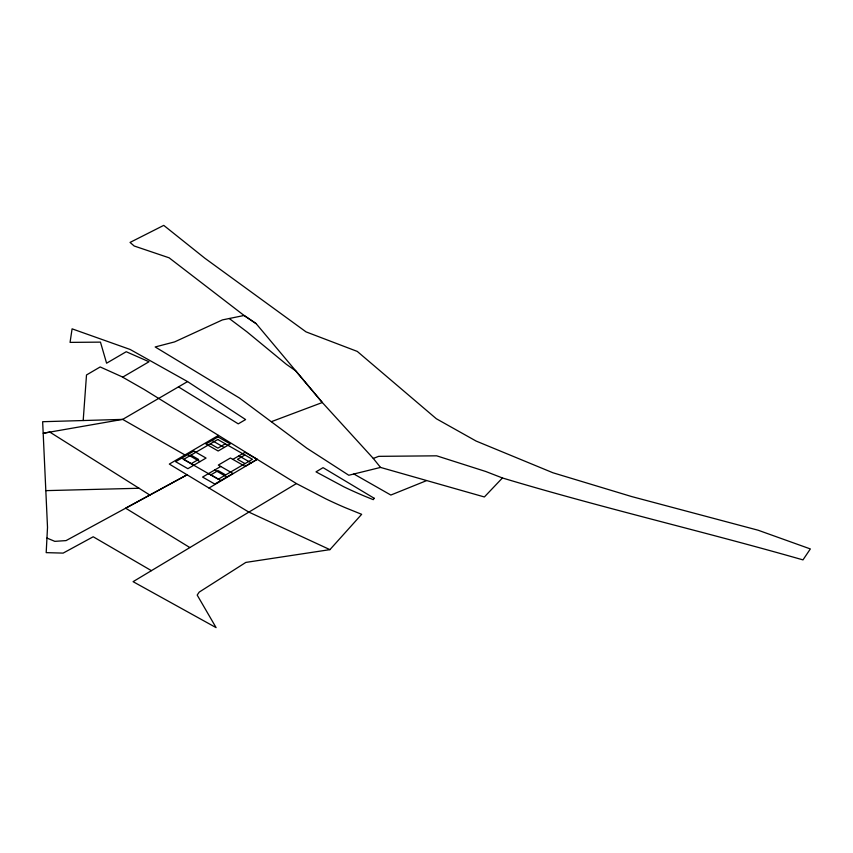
<?xml version="1.0" encoding="UTF-8"?>
<svg xmlns="http://www.w3.org/2000/svg" width="853" height="853" viewBox="0 0 853 853"><rect width="100%" height="100%" fill="white"/><g stroke="black" fill="none" stroke-linecap="round" stroke-linejoin="round"><path stroke-width="1.28" d="M151.386 570.646L93.201 536.772L63.143 553.107L46.19 552.637L47.512 527.378L42.65 421.713L122.672 419.388L187.553 381.59L245.611 419.559L238.254 423.856L178.458 386.889M83.189 420.529L86.505 374.968L100.185 366.95L121.67 376.621L144.157 389.458L296.407 483.566L326.006 498.93A396.72 229.041 0 0 0 345.166 507.642L361.661 514.316L329.919 549.641L245.835 562.415L199.229 592.089L197.182 595.063L216.097 627.627L133.079 581.671L296.407 483.566M256.113 323.618L244.086 315.482L169.118 257.809L134.188 246.005L130.051 242.423L163.744 225.373L204.837 258.214L306.046 331.881L357.268 351.415L436.341 418.748L476.123 441.065L552.957 472.775L631.774 496.595L758.104 530.214L810.35 548.937L802.972 559.888C703.139 531.302 601.898 507.876 502.438 477.968L484.376 496.968L380.523 467.423L348.781 475.249L306.813 448.188L239.501 398.052L155.182 346.958L174.598 341.904L222.452 319.896L244.086 315.482L256.113 323.607L322.317 402.52L373.283 458.434L380.523 467.423M209.006 488.044L257.201 459.319L244.96 452.325L232.848 459.394M122.619 377.175L149.019 361.757L126.223 351.724L106.593 363.197L100.462 342.128L70.063 342.384L72.089 328.842L130.136 349.463L187.553 381.59M218.464 435.403L169.321 464.075L248.724 512.035L329.919 549.641M191.147 463.733L198.546 459.426L190.997 455.107M225.309 443.795L217.92 448.113L210.371 443.795M220.746 466.463L202.577 477.072L214.817 484.056L232.986 473.458L218.315 465.077L230.427 458.008L245.099 466.388L257.211 459.319M210.744 474.918L218.133 470.611L225.682 474.918M244.896 454.99L237.507 459.298L245.056 463.616M426.148 480.793L390.845 495.049L353.878 473.991M373.283 458.434L378.721 456.344L436.651 455.822L485.815 471.517L502.438 477.968M271.435 421.649L322.317 402.52L295.692 370.82L286.459 364.391L246.88 331.785L229.254 318.51M45.977 490.635L139.06 488.257M46.968 538.062L54.816 541.356L66.065 540.599L187.084 474.801L125.647 508.196L189.792 547.519M184.962 454.958L122.672 419.388L43.204 433.239L49.805 432.087L149.84 495.049M211.97 440.479L224.222 447.473M238.904 455.865L251.155 462.859M187.745 454.617L199.997 461.612M214.689 470.003L226.93 476.987M181.689 458.146L193.94 465.141M208.633 473.532L220.874 480.527M374.222 498.291L373.262 499.655L365.223 496.403A371.951 214.743 0 0 1 343.716 486.743L316.005 471.858L323.063 467.657L374.222 498.291M193.802 451.077L175.633 461.686L187.884 468.681L206.053 458.072L193.802 451.077M218.027 436.939L205.914 444.008L218.165 451.002L230.278 443.933L218.027 436.939M217.76 439.487L183.598 459.426L218.293 479.237L252.445 459.298L217.76 439.487"/></g></svg>
